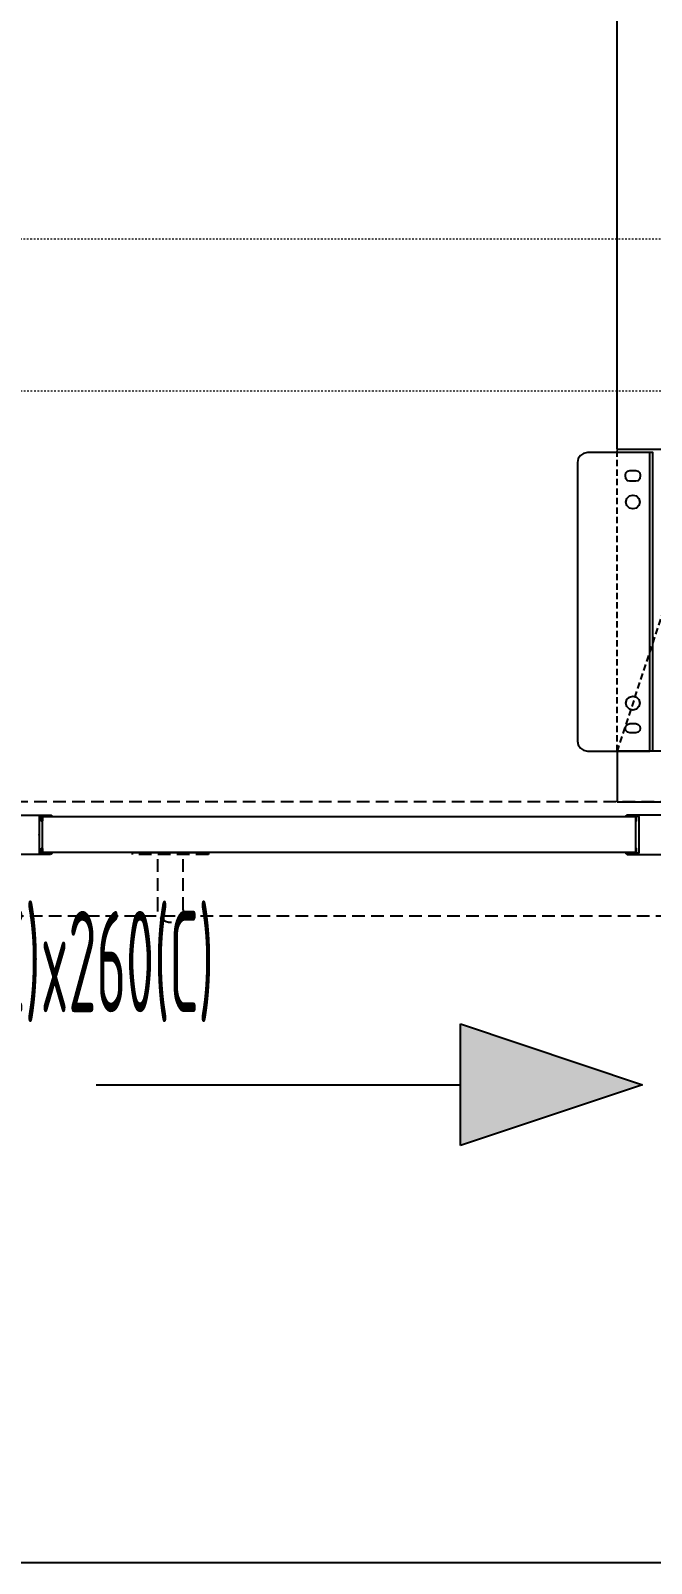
# Model space of a CAD drawing. Extents: x 225000 to 2157367, y 208400 to 840900.
# Drawn here: x 509146 to 509760, y 399852 to 401366 of the extents above; entities that cross this region are included whole.
import ezdxf
from ezdxf.enums import TextEntityAlignment as Align

# ---------------------------------------------------------------- set-up
doc = ezdxf.new("R2010")
doc.units = 0
doc.header["$LTSCALE"] = 10
doc.linetypes.add('Data Center Layout_L20$0$HIDDENK1', pattern=[0.334, 0.167, -0.167])
doc.linetypes.add('XFDP20-DC-PH1$0$HIDDEN2', pattern=[0.1875, 0.125, -0.0625])
doc.layers.add('Data Center Layout_L20$0$ARC', color=252, linetype='Continuous', lineweight=0)
for name, color, linetype in [('XFDP20-DC-PH1$0$A-Door (PH1)', 2, 'Continuous'), ('XFDP20-DC-PH1$0$A-EQ (PH1)', 15, 'XFDP20-DC-PH1$0$HIDDEN2'), ('XFDP20-DC-PH1$0$A-W-P3 (PH1)', 2, 'Continuous'), ('XFM2Q20-DC$0$M-HVAC-CEQPM', 22, 'Continuous'), ('XFM2Q20-DC$0$RACK-DC1-600X1200', 6, 'Continuous')]:
    doc.layers.add(name, color=color, linetype=linetype)
doc.styles.add('XFDP20-DC-PH1$0$AA-TXT', font='isocp.shx', dxfattribs={"width": 0.8, "bigfont": 'china.shx'})

# ---------------------------------------------------------------- blocks, each defined once
blk = doc.blocks.new('Data Center Layout_L20')
at = {"layer": 'Data Center Layout_L20$0$ARC', "linetype": 'Data Center Layout_L20$0$HIDDENK1'}
for p, q in [((508200.59, 201160.31), (511900.59, 201160.31)), ((508050.59, 201010.31), (512050.59, 201010.31))]:
    blk.add_line(p, q, dxfattribs=at)
blk = doc.blocks.new('XFDP20-DC-PH1$0$Door-60+60x000')
blk.add_hatch(color=256).paths.add_polyline_path([(127.53, 30.45), (109.53, 36.45), (109.53, 24.45)])
for p, q in [((127.53, 30.45, 0), (109.53, 36.45, 0)), ((109.53, 36.45, 0), (109.53, 24.45, 0)), ((73.53, 30.45, 0), (109.53, 30.45, 0)), ((109.53, 24.45, 0), (127.53, 30.45, 0))]:
    blk.add_line(p, q)
at = {"color": 1, "linetype": 'XFDP20-DC-PH1$0$HIDDEN2'}
for p, q in [((79.62, 13.18), (79.62, 7.73)), ((82.12, 13.18), (82.12, 7.73))]:
    blk.add_line(p, q, dxfattribs=at)
at = {"color": 9, "linetype": 'XFDP20-DC-PH1$0$HIDDEN2'}
blk.add_lwpolyline([(-84.91, 13.76), (214.91, 13.76), (214.91, 2.5), (-84.91, 2.5)], close=True, dxfattribs=at)
for points in [[(65.03, 3.82), (69.03, 3.82, 0.158507), (69.05, 3.83), (69.16, 3.91, 0.72636), (69.14, 3.96), (68.99, 3.96, 0.414214), (68.97, 3.94, -0.414214), (68.95, 3.92), (68.24, 3.92, -0.414214), (68.21, 3.95), (68.21, 4.39, 0.414214), (68.18, 4.42), (68.14, 4.42, 0.414214), (68.11, 4.39), (68.11, 3.95, -0.414214), (68.08, 3.92), (67.92, 3.92, -0.414214), (67.89, 3.95), (67.89, 5.73), (67.86, 5.76), (67.89, 5.79), (67.89, 7.57, -0.414214), (67.92, 7.6), (68.08, 7.6, -0.414214), (68.11, 7.57), (68.11, 7.13, 0.414214), (68.14, 7.1), (68.18, 7.1, 0.414214), (68.21, 7.13), (68.21, 7.57, -0.414214), (68.24, 7.6), (68.95, 7.6, -0.414214), (68.97, 7.58), (68.97, 7.58, 0.414214), (68.99, 7.56), (69.14, 7.56, 0.72636), (69.16, 7.61), (69.05, 7.69, 0.158507), (69.03, 7.7), (65.03, 7.7, 0.414214)], [(130, 3.82), (126, 3.82, -0.158507), (125.98, 3.83), (125.87, 3.91, -0.72636), (125.89, 3.96), (126.04, 3.96, -0.414214), (126.06, 3.94, 0.414214), (126.08, 3.92), (126.79, 3.92, 0.414214), (126.82, 3.95), (126.82, 4.39, -0.414214), (126.85, 4.42), (126.89, 4.42, -0.414214), (126.92, 4.39), (126.92, 3.95, 0.414214), (126.95, 3.92), (127.11, 3.92, 0.414214), (127.14, 3.95), (127.14, 5.73), (127.17, 5.76), (127.14, 5.79), (127.14, 7.57, 0.414214), (127.11, 7.6), (126.95, 7.6, 0.414214), (126.92, 7.57), (126.92, 7.13, -0.414214), (126.89, 7.1), (126.85, 7.1, -0.414214), (126.82, 7.13), (126.82, 7.57, 0.414214), (126.79, 7.6), (126.08, 7.6, 0.414214), (126.06, 7.58), (126.06, 7.58, -0.414214), (126.04, 7.56), (125.89, 7.56, -0.72636), (125.87, 7.61), (125.98, 7.69, -0.158507), (126, 7.7), (130, 7.7, -0.414214)]]:
    blk.add_lwpolyline(points, format="xyb")
at = {"color": 1, "linetype": 'XFDP20-DC-PH1$0$HIDDEN2'}
blk.add_lwpolyline([(84.62, 7.73), (77.12, 7.73), (77.12, 7.53), (84.62, 7.53)], close=True, dxfattribs=at)
blk.add_lwpolyline([(126.82, 3.96), (126.82, 7.53), (68.21, 7.53), (68.21, 3.96)], close=True)
at = {"ltscale": 1000}
blk.add_lwpolyline([(125, 2.5), (130, 2.5), (130, -2.5), (125, -2.5)], close=True, dxfattribs=at)
at = {"color": 1, "linetype": 'XFDP20-DC-PH1$0$HIDDEN2'}
blk.add_arc((80.87, 13.18), 1.25, 0, 180, dxfattribs=at)
at = {"color": 9, "style": 'XFDP20-DC-PH1$0$AA-TXT', "width": 0.45}
blk.add_attdef('120X240', text='', height=10, dxfattribs=at).set_placement((65, 20.29), align=Align.MIDDLE_CENTER)
blk = doc.blocks.new('XFDP20-DC-PH1')
at = {"layer": 'XFDP20-DC-PH1$0$A-EQ (PH1)', "ltscale": 5}
blk.add_line((510925.6, 204302.3, 0), (509725.6, 200654.5, 0), dxfattribs=at)
at = {"layer": 'XFDP20-DC-PH1$0$A-EQ (PH1)', "ltscale": 5, "elevation": 0}
blk.add_lwpolyline([(509725.6, 200654.5), (509725.6, 204302.3), (510925.6, 204302.3), (510925.6, 200654.5)], close=True, dxfattribs=at)
at = {"layer": 'XFDP20-DC-PH1$0$A-W-P3 (PH1)'}
blk.add_line((511825.6, 199852.3), (506450.6, 199853.6, 0), dxfattribs=at)
at = {"layer": 'XFDP20-DC-PH1$0$A-Door (PH1)'}
ref = blk.add_blockref('XFDP20-DC-PH1$0$Door-60+60x000', (508475.6, 200629.5, 0), dxfattribs=dict(at, xscale=-10, yscale=10, zscale=10, rotation=180))
ref.add_attrib('120X240', 'HD_120(C)x260(C)', dxfattribs={"layer": '0', "color": 9, "height": 100, "style": 'XFDP20-DC-PH1$0$AA-TXT', "width": 0.45}).set_placement((509125.6, 200446.6, 0), align=Align.MIDDLE_CENTER)
blk = doc.blocks.new('XFM2Q20-DC$0$43KW-ROW COOLER')
at = {"layer": 'XFM2Q20-DC$0$M-HVAC-CEQPM'}
for points in [[(2184.9, -1392.6), (1890, -1392.6), (1890, -1395.6)], [(2175, -1467.1), (2178.8, -1466.3), (2181.9, -1464.1), (2184, -1461.1), (2184.9, -1457.2), (2184.9, -1395.6), (1890, -1395.6)], [(1890, -1395.6), (1890, -1457.2), (1890.9, -1461.1), (1893, -1464.1), (1896, -1466.3), (1899.9, -1467.1)], [(1907.7, -1409.3), (1908.5, -1407.2), (1910.2, -1405.5), (1912.4, -1405), (1916.2, -1405.5), (1917.9, -1407.2), (1918.3, -1409.3), (1918.3, -1415.4), (1917.9, -1417.5), (1916.2, -1419.2), (1912.4, -1419.7), (1910.2, -1419.2), (1908.5, -1417.5), (1907.7, -1415.4), (1907.7, -1409.3), (1907.7, -1409.3)], [(1939, -1405.5), (1942.4, -1406.3), (1945, -1408.9), (1945.8, -1412.3), (1945, -1415.8), (1942.4, -1418.4), (1939, -1419.2), (1935.5, -1418.4), (1932.9, -1415.8), (1932.1, -1412.3), (1932.9, -1408.9), (1935.5, -1406.3), (1939, -1405.5), (1939, -1405.5)], [(2137.6, -1405.5), (2141, -1406.3), (2143.6, -1408.9), (2144.5, -1412.3), (2143.6, -1415.8), (2141, -1418.4), (2137.6, -1419.2), (2134.1, -1418.4), (2131.6, -1415.8), (2130.7, -1412.3), (2131.6, -1408.9), (2134.1, -1406.3), (2137.6, -1405.5), (2137.6, -1405.5)], [(2157.8, -1415.4), (2157.8, -1409.3), (2158.6, -1407.2), (2160.4, -1405.5), (2162.5, -1405), (2164.7, -1405.5), (2166.4, -1407.2), (2166.8, -1409.3), (2166.8, -1415.4), (2166.4, -1417.5), (2164.7, -1419.2), (2162.5, -1419.7), (2160.4, -1419.2), (2158.6, -1417.5), (2157.8, -1415.4), (2157.8, -1415.4)], [(2184.9, -1392.6), (2184.9, -1395.6)], [(1899.9, -1467.1), (2175, -1467.1)]]:
    blk.add_lwpolyline(points, dxfattribs=at)
blk = doc.blocks.new('XFM2Q20-DC')
at = {"layer": 'XFM2Q20-DC$0$RACK-DC1-600X1200', "elevation": 0}
blk.add_lwpolyline([(509725.6, 200952.3), (509725.6, 201562.3), (510925.6, 201562.3), (510925.6, 200952.3)], close=True, dxfattribs=at)
at = {"rotation": 270}
blk.add_blockref('XFM2Q20-DC$0$43KW-ROW COOLER', (511153.6, 202839.4, 0), dxfattribs=at)

msp = doc.modelspace()

# ---------------------------------------------------------------- block references
for name in ['Data Center Layout_L20', 'XFDP20-DC-PH1', 'XFM2Q20-DC']:
    msp.add_blockref(name, (0, 200000))

doc.saveas('drawing.dxf')
